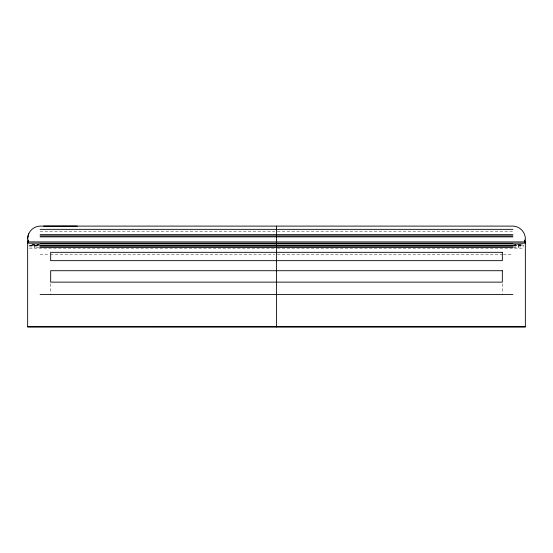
<?xml version="1.0" encoding="UTF-8"?>
<svg xmlns="http://www.w3.org/2000/svg" width="553" height="553" viewBox="0 0 553 553"><rect width="100%" height="100%" fill="white"/><g stroke="black" fill="none" stroke-linecap="round" stroke-linejoin="round"><path stroke-width="0.41" stroke-dasharray="2.77 2.07" d="M523.055 243.984L513.702 244.26M513.585 245.532L523.795 245.401M513.702 245.587L523.726 245.387M29.274 245.387L40.093 245.477M29.205 245.401L31.293 245.463M39.028 244.205L29.945 243.984M40.093 231.403L274.772 231.403M277.364 231.403L512.908 231.403M39.629 244.246L31.293 244.219L39.298 244.26M513.371 244.246L521.707 244.219L513.972 244.205M30.429 245.463L39.415 245.532M32.316 245.594L39.222 245.594M513.778 245.594L520.684 245.594M29.378 246.921L39.747 246.921M513.253 246.921L523.622 246.921M39.415 247.557L34.245 247.557L34.245 245.532M513.585 247.557L518.755 247.557L518.755 245.532M29.378 248.166L274.772 248.166M277.364 248.166L523.622 248.166M40.093 254.394L49.583 254.394M50.447 254.394L274.772 254.394M277.364 254.394L502.553 254.394M503.417 254.394L512.908 254.394M521.707 245.463L522.571 245.463M35.33 245.56L39.298 245.587M512.908 245.477L517.67 245.56M502.331 283.779L502.331 293.664M50.669 283.779L50.669 293.664"/><path stroke-width="0.83" d="M27.65 238.55C27.788 231.88 33.422 226.246 40.093 226.108L512.908 226.108C519.606 226.239 525.212 231.887 525.35 238.571L525.35 326.947L27.65 326.934L27.65 238.55L28.597 233.815M524.97 241.91L524.403 239.954L524.403 241.91L525.35 241.91L27.65 241.91L28.597 241.661M28.03 241.91L28.597 239.954L28.528 241.91M40.093 229.343L512.908 229.343M40.093 234.645L512.908 234.645M40.093 235.917L512.908 235.917M40.093 236.871L512.908 236.871M27.65 243.154L525.35 243.154M40.093 243.908L512.908 243.908M40.093 245.435L512.908 245.435M40.093 246.258L512.908 246.258M40.093 247.454L512.908 247.454M40.093 294.493L512.908 294.493M27.65 326.761L525.35 326.761M276.5 226.108L276.5 326.947M77.302 226.108L43.583 226.108M502.331 252.32L50.669 252.32L50.669 260.657L502.331 260.657L502.331 252.32M502.331 270.714L50.669 270.714L50.669 282.127L502.331 282.127L502.331 270.714"/></g></svg>
